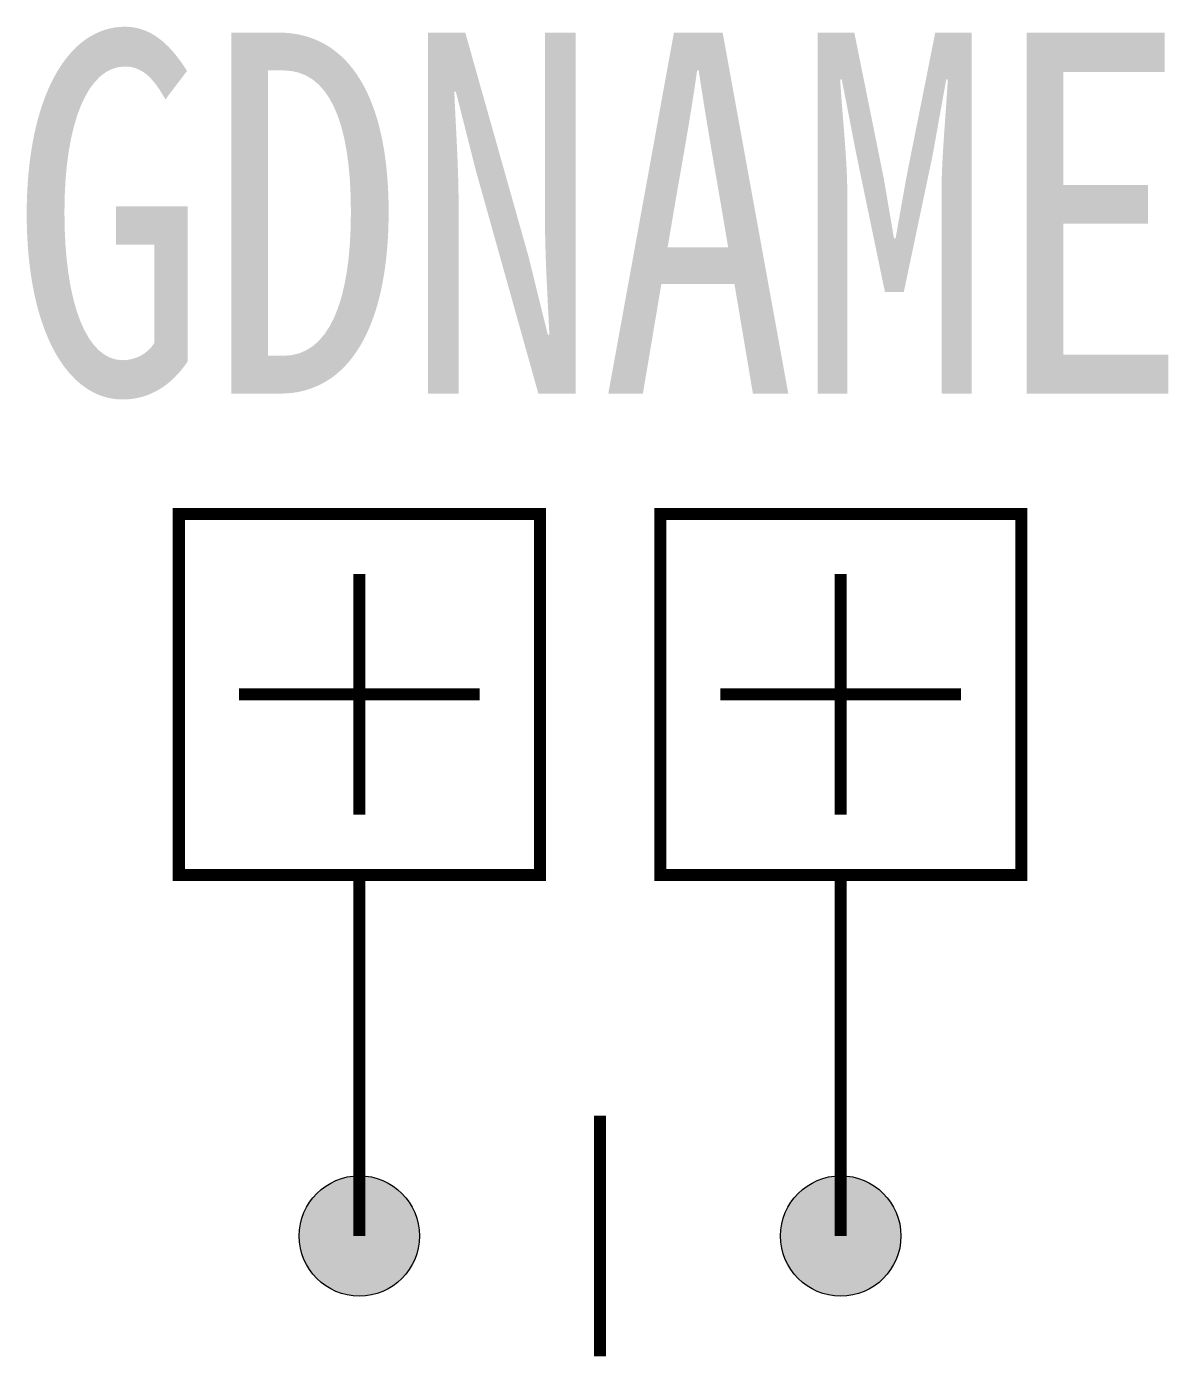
# Model space of a CAD drawing. Header units: inches. Extents: x -4.8 to 4.7, y -1.1 to 10.
import ezdxf
from ezdxf.enums import TextEntityAlignment as Align

# ---------------------------------------------------------------- set-up
doc = ezdxf.new("R2010")
doc.units = ezdxf.units.IN
doc.header["$MEASUREMENT"] = 0
doc.styles.add('HZ', font='', dxfattribs={"width": 0.8})
doc.styles.get('HZ').set_extended_font_data('SimSun')

# ---------------------------------------------------------------- blocks, each defined once
blk = doc.blocks.new('A$C199A22AE')
h = blk.add_hatch(color=256)
edge = h.paths.add_edge_path()
edge.add_arc((0.5, 0.5), 0.5, 0, 360)
blk.add_circle((0.5, 0.5), 0.5)

msp = doc.modelspace()

# ---------------------------------------------------------------- linework, layer by layer
at = {"color": 7, "const_width": 0.1}
for points in [[(-3.5, 6), (-0.5, 6), (-0.5, 3), (-3.5, 3)], [(0.5, 6), (3.5, 6), (3.5, 3), (0.5, 3)]]:
    msp.add_lwpolyline(points, close=True, dxfattribs=at)
for points in [[(-2, 5.5), (-2, 3.5)], [(2, 5.5), (2, 3.5)], [(-3, 4.5), (-1, 4.5)], [(1, 4.5), (3, 4.5)], [(-2, 3), (-2, 0)], [(2, 3), (2, 0)], [(0, 1), (0, -1)]]:
    msp.add_lwpolyline(points, dxfattribs=at)

# ---------------------------------------------------------------- block references
at = {"color": 7}
for p in [(-2.5, -0.5), (1.5, -0.5)]:
    msp.add_blockref('A$C199A22AE', p, dxfattribs=at)

# ---------------------------------------------------------------- texts
at = {"style": 'HZ', "width": 0.8}
msp.add_attdef('GDNAME', text='', height=3, dxfattribs=at).set_placement((0, 8.5), align=Align.MIDDLE_CENTER)

doc.saveas('drawing.dxf')
